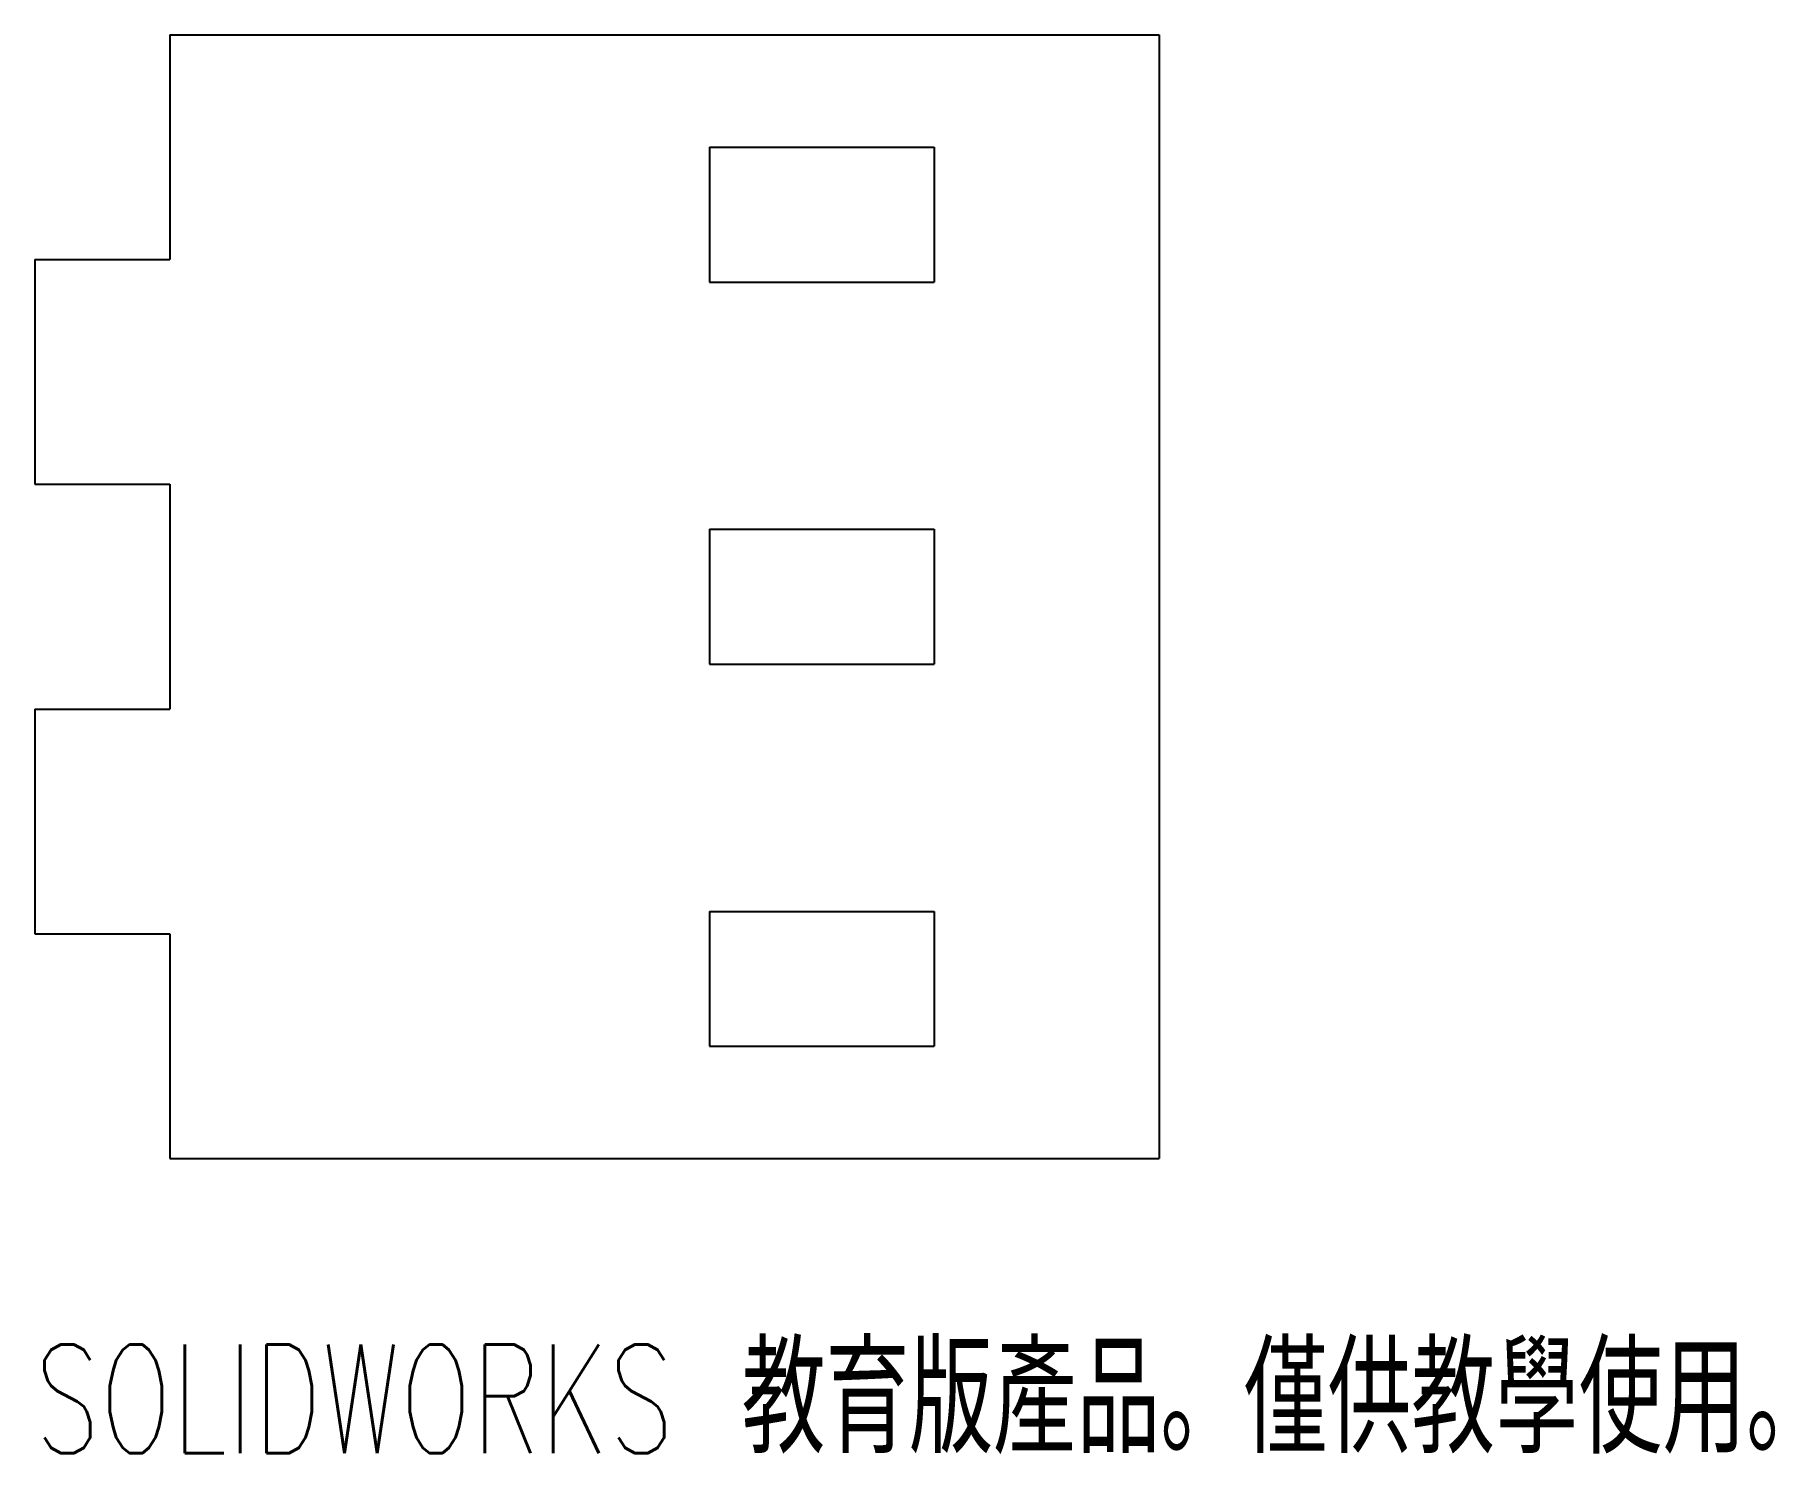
# Model space of a CAD drawing. Header units: millimetres. Extents: x -33.5 to 43.9, y -34.4 to 28.7.
import ezdxf

# ---------------------------------------------------------------- set-up
doc = ezdxf.new("R2010")
doc.units = ezdxf.units.MM
doc.styles.add('SLDTEXTSTYLE0', font='TXT', dxfattribs={"width": 0.7, "bigfont": 'bigfont'})

msp = doc.modelspace()

# ---------------------------------------------------------------- linework, layer by layer
at = {"color": 7, "linetype": 'Continuous', "lineweight": 25}
for p, q in [((-27.45, 28.7375), (-27.45, 18.7375)), ((-27.45, 28.7375), (16.55, 28.7375)), ((16.55, 28.7375), (16.55, -21.2625)), ((-3.45, 23.7375), (-3.45, 17.7375)), ((-3.45, 23.7375), (6.55, 23.7375)), ((6.55, 23.7375), (6.55, 17.7375)), ((-33.45, 18.7375), (-33.45, 8.7375)), ((-33.45, 18.7375), (-27.45, 18.7375)), ((-3.45, 17.7375), (6.55, 17.7375)), ((-33.45, 8.7375), (-27.45, 8.7375)), ((-27.45, 8.7375), (-27.45, -1.2625)), ((-3.45, 6.7375), (6.55, 6.7375)), ((-3.45, 6.7375), (-3.45, 0.7375)), ((6.55, 6.7375), (6.55, 0.7375)), ((-3.45, 0.7375), (6.55, 0.7375)), ((-33.45, -1.2625), (-33.45, -11.2625)), ((-33.45, -1.2625), (-27.45, -1.2625)), ((-3.45, -10.2625), (6.55, -10.2625)), ((-3.45, -10.2625), (-3.45, -16.2625)), ((6.55, -10.2625), (6.55, -16.2625)), ((-33.45, -11.2625), (-27.45, -11.2625)), ((-27.45, -11.2625), (-27.45, -21.2625)), ((-3.45, -16.2625), (6.55, -16.2625)), ((-27.45, -21.2625), (16.55, -21.2625))]:
    msp.add_line(p, q, dxfattribs=at)

# ---------------------------------------------------------------- texts
at = {"color": 7, "linetype": 'Continuous', "insert": (-33.45, -29.5325), "char_height": 4.83362, "attachment_point": 1, "style": 'SLDTEXTSTYLE0'}
msp.add_mtext('SOLIDWORKS \\M+18BB3\\M+188E7\\M+194C5產\\M+19569\\M+18142\\M+18BCD\\M+18B9F\\M+18BB3\\M+19B7B\\M+18E67\\M+19770\\M+18142', dxfattribs=at)

doc.saveas('drawing.dxf')
